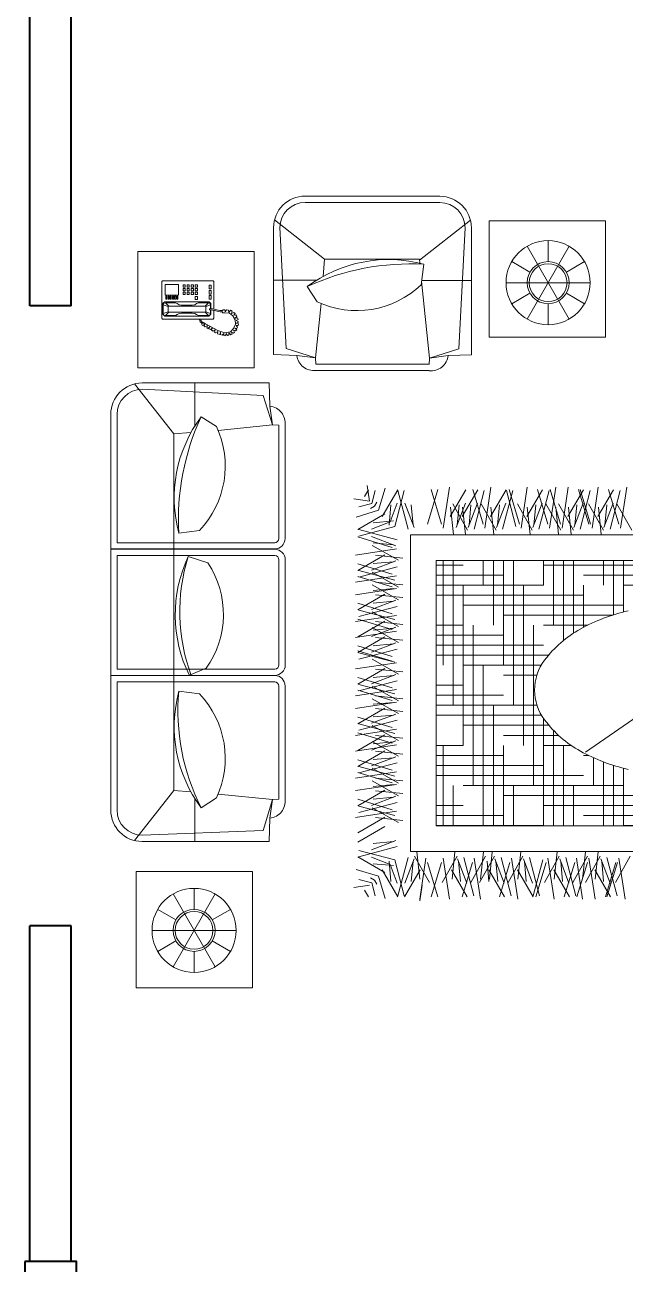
# Model space of a CAD drawing. Header units: millimetres. Extents: x 1551 to 1744, y 1536 to 1676.
# Drawn here: x 1718.8 to 1721.7, y 1585.05 to 1591.05 of the extents above; entities that cross this region are included whole.
import ezdxf

# ---------------------------------------------------------------- set-up
doc = ezdxf.new("R2010")
doc.units = ezdxf.units.MM
doc.layers.add('01_Gruesa', color=7, linetype='Continuous', lineweight=40)
doc.layers.add('03_Fina', color=7, linetype='Continuous', lineweight=9)

msp = doc.modelspace()

# ---------------------------------------------------------------- linework, layer by layer
at = {"layer": '01_Gruesa', "color": 5}
for p, q in [((1718.823, 1589.6924), (1718.823, 1591.3174)), ((1719.023, 1589.6924), (1719.023, 1591.3174)), ((1719.023, 1589.6924), (1718.823, 1589.6924)), ((1718.823, 1585.0674), (1718.823, 1586.6924)), ((1719.023, 1586.6924), (1718.823, 1586.6924)), ((1719.023, 1585.0674), (1719.023, 1586.6924))]:
    msp.add_line(p, q, dxfattribs=at)
at = {"layer": '01_Gruesa', "color": 244, "true_color": 0x991b1e}
msp.add_lwpolyline([(1718.798, 1585.0674), (1718.798, 1584.8174), (1719.048, 1584.8174), (1719.048, 1585.0674)], close=True, dxfattribs=at)
at = {"layer": '03_Fina', "color": 252, "true_color": 0x939598}
for p, q in [((1720.1546, 1590.2235), (1720.8069, 1590.2225)), ((1720.1546, 1590.193), (1720.8069, 1590.192)), ((1720.002, 1589.4568), (1720.002, 1590.071)), ((1720.2485, 1589.9185), (1720.0067, 1590.1084)), ((1720.0325, 1590.071), (1720.0631, 1589.4854)), ((1720.7081, 1589.9137), (1720.9547, 1590.1073)), ((1720.9289, 1590.0699), (1720.8983, 1589.4844)), ((1720.9594, 1589.4557), (1720.9594, 1590.0699)), ((1721.3307, 1589.9062), (1721.3307, 1590.0079)), ((1721.4324, 1589.9806), (1721.2291, 1589.6284)), ((1721.2291, 1589.9806), (1721.4324, 1589.6284)), ((1721.2291, 1589.6284), (1721.4324, 1589.9806)), ((1721.4324, 1589.6284), (1721.2291, 1589.9806)), ((1720.242, 1589.835), (1720.2485, 1589.9185)), ((1720.2485, 1589.9185), (1720.7077, 1589.9185)), ((1720.7097, 1589.8987), (1720.7077, 1589.9185)), ((1720.7162, 1589.7945), (1720.7293, 1589.8937)), ((1721.2427, 1589.8554), (1721.1546, 1589.9062)), ((1721.4188, 1589.8554), (1721.5069, 1589.9062)), ((1719.4644, 1589.8132), (1719.4608, 1589.8097)), ((1719.4608, 1589.8097), (1719.4608, 1589.632)), ((1719.7096, 1589.8132), (1719.4644, 1589.8132)), ((1719.5426, 1589.7954), (1719.4768, 1589.7954)), ((1719.4768, 1589.7954), (1719.4768, 1589.7439)), ((1719.5426, 1589.7439), (1719.5426, 1589.7954)), ((1719.5639, 1589.7937), (1719.5639, 1589.783)), ((1719.5746, 1589.7937), (1719.5639, 1589.7937)), ((1719.5639, 1589.783), (1719.5746, 1589.783)), ((1719.5746, 1589.7759), (1719.5639, 1589.7759)), ((1719.5639, 1589.7759), (1719.5639, 1589.7652)), ((1719.5639, 1589.7652), (1719.5746, 1589.7652)), ((1719.5639, 1589.7581), (1719.5639, 1589.7475)), ((1719.5746, 1589.7581), (1719.5639, 1589.7581)), ((1719.5746, 1589.783), (1719.5746, 1589.7937)), ((1719.5746, 1589.7652), (1719.5746, 1589.7759)), ((1719.5746, 1589.7475), (1719.5746, 1589.7581)), ((1719.5835, 1589.7937), (1719.5835, 1589.783)), ((1719.5941, 1589.7937), (1719.5835, 1589.7937)), ((1719.5835, 1589.783), (1719.5941, 1589.783)), ((1719.5835, 1589.7759), (1719.5835, 1589.7652)), ((1719.5941, 1589.7759), (1719.5835, 1589.7759)), ((1719.5835, 1589.7652), (1719.5941, 1589.7652)), ((1719.5835, 1589.7581), (1719.5835, 1589.7475)), ((1719.5941, 1589.7581), (1719.5835, 1589.7581)), ((1719.5941, 1589.783), (1719.5941, 1589.7937)), ((1719.5941, 1589.7652), (1719.5941, 1589.7759)), ((1719.5941, 1589.7475), (1719.5941, 1589.7581)), ((1719.603, 1589.7937), (1719.603, 1589.783)), ((1719.6137, 1589.7937), (1719.603, 1589.7937)), ((1719.603, 1589.783), (1719.6137, 1589.783)), ((1719.603, 1589.7759), (1719.603, 1589.7652)), ((1719.6137, 1589.7759), (1719.603, 1589.7759)), ((1719.603, 1589.7652), (1719.6137, 1589.7652)), ((1719.603, 1589.7581), (1719.603, 1589.7475)), ((1719.6137, 1589.7581), (1719.603, 1589.7581)), ((1719.6137, 1589.783), (1719.6137, 1589.7937)), ((1719.6137, 1589.7652), (1719.6137, 1589.7759)), ((1719.6137, 1589.7475), (1719.6137, 1589.7581)), ((1719.6225, 1589.7937), (1719.6225, 1589.783)), ((1719.6332, 1589.7937), (1719.6225, 1589.7937)), ((1719.6225, 1589.783), (1719.6332, 1589.783)), ((1719.6332, 1589.7759), (1719.6225, 1589.7759)), ((1719.6225, 1589.7759), (1719.6225, 1589.7652)), ((1719.6225, 1589.7652), (1719.6332, 1589.7652)), ((1719.6225, 1589.7581), (1719.6225, 1589.7475)), ((1719.6332, 1589.7581), (1719.6225, 1589.7581)), ((1719.6332, 1589.783), (1719.6332, 1589.7937)), ((1719.6332, 1589.7652), (1719.6332, 1589.7759)), ((1719.6332, 1589.7475), (1719.6332, 1589.7581)), ((1719.6901, 1589.7919), (1719.7007, 1589.7919)), ((1719.6901, 1589.7741), (1719.6901, 1589.7919)), ((1719.7007, 1589.7741), (1719.6901, 1589.7741)), ((1719.6901, 1589.767), (1719.7007, 1589.767)), ((1719.6901, 1589.7492), (1719.6901, 1589.767)), ((1719.7007, 1589.7919), (1719.7007, 1589.7741)), ((1719.7007, 1589.767), (1719.7007, 1589.7492)), ((1719.7132, 1589.8097), (1719.7096, 1589.8132)), ((1719.7132, 1589.6765), (1719.7132, 1589.8097)), ((1720.002, 1589.8168), (1720.2109, 1589.8168)), ((1720.1652, 1589.7855), (1720.213, 1589.7121)), ((1720.7564, 1589.44), (1720.7185, 1589.8119)), ((1720.9594, 1589.8157), (1720.719, 1589.8157)), ((1721.1274, 1589.8045), (1721.5341, 1589.8045)), ((1721.5341, 1589.8045), (1721.1274, 1589.8045)), ((1719.4751, 1589.7119), (1719.4662, 1589.7048)), ((1719.4662, 1589.7048), (1719.4662, 1589.6515)), ((1719.468, 1589.6977), (1719.4715, 1589.7048)), ((1719.468, 1589.6977), (1719.468, 1589.6551)), ((1719.4911, 1589.6888), (1719.468, 1589.6977)), ((1719.4715, 1589.7048), (1719.4786, 1589.7066)), ((1719.6901, 1589.7119), (1719.4751, 1589.7119)), ((1719.4768, 1589.7439), (1719.5426, 1589.7439)), ((1719.4786, 1589.7066), (1719.4946, 1589.6906)), ((1719.4786, 1589.7066), (1719.5266, 1589.7066)), ((1719.4804, 1589.7386), (1719.4857, 1589.7386)), ((1719.4804, 1589.7244), (1719.4804, 1589.7386)), ((1719.4857, 1589.7244), (1719.4804, 1589.7244)), ((1719.4857, 1589.7386), (1719.4857, 1589.7244)), ((1719.4911, 1589.7386), (1719.4964, 1589.7386)), ((1719.4911, 1589.7244), (1719.4911, 1589.7386)), ((1719.4964, 1589.7244), (1719.4911, 1589.7244)), ((1719.4964, 1589.7386), (1719.4964, 1589.7244)), ((1719.5017, 1589.7386), (1719.507, 1589.7386)), ((1719.5017, 1589.7244), (1719.5017, 1589.7386)), ((1719.507, 1589.7244), (1719.5017, 1589.7244)), ((1719.507, 1589.7386), (1719.507, 1589.7244)), ((1719.5124, 1589.7244), (1719.5124, 1589.7386)), ((1719.5124, 1589.7386), (1719.5177, 1589.7386)), ((1719.5177, 1589.7244), (1719.5124, 1589.7244)), ((1719.5177, 1589.7386), (1719.5177, 1589.7244)), ((1719.523, 1589.7386), (1719.5284, 1589.7386)), ((1719.523, 1589.7244), (1719.523, 1589.7386)), ((1719.5284, 1589.7244), (1719.523, 1589.7244)), ((1719.5266, 1589.7066), (1719.5355, 1589.703)), ((1719.5284, 1589.7386), (1719.5284, 1589.7244)), ((1719.5337, 1589.7386), (1719.539, 1589.7386)), ((1719.5337, 1589.7244), (1719.5337, 1589.7386)), ((1719.539, 1589.7244), (1719.5337, 1589.7244)), ((1719.5355, 1589.703), (1719.5444, 1589.6977)), ((1719.539, 1589.7386), (1719.539, 1589.7244)), ((1719.5444, 1589.6977), (1719.5568, 1589.6959)), ((1719.5639, 1589.7475), (1719.5746, 1589.7475)), ((1719.5835, 1589.7475), (1719.5941, 1589.7475)), ((1719.603, 1589.7475), (1719.6137, 1589.7475)), ((1719.6208, 1589.6977), (1719.6083, 1589.6959)), ((1719.6297, 1589.703), (1719.6208, 1589.6977)), ((1719.6225, 1589.7475), (1719.6332, 1589.7475)), ((1719.6225, 1589.7368), (1719.6225, 1589.7226)), ((1719.6332, 1589.7368), (1719.6225, 1589.7368)), ((1719.6225, 1589.7226), (1719.6332, 1589.7226)), ((1719.6385, 1589.7066), (1719.6297, 1589.703)), ((1719.6332, 1589.7226), (1719.6332, 1589.7368)), ((1719.6865, 1589.7066), (1719.6385, 1589.7066)), ((1719.6865, 1589.7066), (1719.6705, 1589.6906)), ((1719.6741, 1589.6888), (1719.6972, 1589.6977)), ((1719.6936, 1589.7048), (1719.6865, 1589.7066)), ((1719.7007, 1589.7492), (1719.6901, 1589.7492)), ((1719.6901, 1589.7421), (1719.7007, 1589.7421)), ((1719.6901, 1589.7244), (1719.6901, 1589.7421)), ((1719.7007, 1589.7244), (1719.6901, 1589.7244)), ((1719.699, 1589.703), (1719.6901, 1589.7119)), ((1719.6972, 1589.6977), (1719.6936, 1589.7048)), ((1719.6972, 1589.6977), (1719.6972, 1589.6781)), ((1719.699, 1589.678), (1719.699, 1589.703)), ((1719.7007, 1589.7421), (1719.7007, 1589.7244)), ((1720.205, 1589.4411), (1720.2318, 1589.7038)), ((1721.1546, 1589.7028), (1721.2427, 1589.7537)), ((1721.3307, 1589.6012), (1721.3307, 1589.7028)), ((1721.5069, 1589.7028), (1721.4188, 1589.7537)), ((1719.4662, 1589.6515), (1719.4751, 1589.6426)), ((1719.4911, 1589.6639), (1719.468, 1589.6551)), ((1719.468, 1589.6551), (1719.4715, 1589.648)), ((1719.4715, 1589.648), (1719.4786, 1589.6462)), ((1719.4751, 1589.6426), (1719.6883, 1589.6426)), ((1719.4786, 1589.6462), (1719.4946, 1589.6622)), ((1719.4786, 1589.6462), (1719.5266, 1589.6462)), ((1719.4946, 1589.6906), (1719.4911, 1589.6888)), ((1719.4911, 1589.6639), (1719.4911, 1589.6888)), ((1719.4946, 1589.6622), (1719.4911, 1589.6639)), ((1719.5746, 1589.6906), (1719.4946, 1589.6906)), ((1719.5746, 1589.6622), (1719.4946, 1589.6622)), ((1719.5266, 1589.6462), (1719.5355, 1589.6497)), ((1719.5355, 1589.6497), (1719.5444, 1589.6551)), ((1719.5444, 1589.6551), (1719.5568, 1589.6568)), ((1719.5568, 1589.6959), (1719.5746, 1589.6959)), ((1719.5568, 1589.6568), (1719.5746, 1589.6568)), ((1719.6083, 1589.6959), (1719.5746, 1589.6959)), ((1719.5746, 1589.6906), (1719.6705, 1589.6906)), ((1719.5746, 1589.6622), (1719.6705, 1589.6622)), ((1719.6083, 1589.6568), (1719.5746, 1589.6568)), ((1719.6208, 1589.6551), (1719.6083, 1589.6568)), ((1719.6297, 1589.6497), (1719.6208, 1589.6551)), ((1719.6385, 1589.6462), (1719.6297, 1589.6497)), ((1719.6865, 1589.6462), (1719.6385, 1589.6462)), ((1719.6705, 1589.6906), (1719.6741, 1589.6888)), ((1719.6705, 1589.6622), (1719.6741, 1589.6639)), ((1719.6865, 1589.6462), (1719.6705, 1589.6622)), ((1719.6741, 1589.6639), (1719.6741, 1589.6888)), ((1719.6741, 1589.6639), (1719.6972, 1589.6551)), ((1719.6936, 1589.648), (1719.6865, 1589.6462)), ((1719.6883, 1589.6426), (1719.699, 1589.6515)), ((1719.6918, 1589.6728), (1719.6918, 1589.6782)), ((1719.6918, 1589.6782), (1719.7072, 1589.6779)), ((1719.7061, 1589.6718), (1719.6918, 1589.6728)), ((1719.6972, 1589.6551), (1719.6936, 1589.648)), ((1719.6972, 1589.6724), (1719.6972, 1589.6551)), ((1719.699, 1589.6515), (1719.699, 1589.6723)), ((1719.7176, 1589.6693), (1719.7061, 1589.6718)), ((1719.7072, 1589.6779), (1719.7252, 1589.6736)), ((1719.7132, 1589.632), (1719.7132, 1589.6702)), ((1719.7345, 1589.665), (1719.7176, 1589.6693)), ((1719.7252, 1589.6736), (1719.7421, 1589.6693)), ((1719.7432, 1589.6639), (1719.7345, 1589.665)), ((1719.7421, 1589.6693), (1719.7514, 1589.6696)), ((1719.7525, 1589.6642), (1719.7432, 1589.6639)), ((1719.7514, 1589.6696), (1719.7536, 1589.6686)), ((1719.7572, 1589.6578), (1719.7525, 1589.6642)), ((1719.7536, 1589.6686), (1719.7575, 1589.6725)), ((1719.7655, 1589.6592), (1719.7572, 1589.6578)), ((1719.7575, 1589.6725), (1719.7662, 1589.6732)), ((1719.7881, 1589.6574), (1719.7655, 1589.6592)), ((1719.7662, 1589.6732), (1719.768, 1589.6628)), ((1719.768, 1589.6628), (1719.7741, 1589.6729)), ((1719.7741, 1589.6729), (1719.7838, 1589.6722)), ((1719.7838, 1589.6722), (1719.7849, 1589.6606)), ((1719.7849, 1589.6606), (1719.7928, 1589.6707)), ((1719.8054, 1589.6437), (1719.7881, 1589.6574)), ((1719.7928, 1589.6707), (1719.8011, 1589.666)), ((1719.8011, 1589.666), (1719.7989, 1589.6553)), ((1719.7989, 1589.6553), (1719.809, 1589.6603)), ((1719.8155, 1589.6247), (1719.8054, 1589.6437)), ((1719.809, 1589.6603), (1719.8155, 1589.6549)), ((1719.8155, 1589.6549), (1719.8094, 1589.6466)), ((1719.8094, 1589.6466), (1719.8191, 1589.6481)), ((1719.8234, 1589.6412), (1719.8162, 1589.6326)), ((1719.8191, 1589.6481), (1719.8234, 1589.6412)), ((1719.4608, 1589.632), (1719.4644, 1589.6284)), ((1719.4644, 1589.6284), (1719.7096, 1589.6284)), ((1719.6449, 1589.6186), (1719.6439, 1589.6284)), ((1719.6474, 1589.6143), (1719.6449, 1589.6186)), ((1719.6543, 1589.6092), (1719.6474, 1589.6143)), ((1719.6492, 1589.6284), (1719.6507, 1589.6218)), ((1719.6507, 1589.6218), (1719.6536, 1589.6179)), ((1719.6536, 1589.6179), (1719.6568, 1589.6132)), ((1719.6546, 1589.6028), (1719.6543, 1589.6092)), ((1719.6557, 1589.5988), (1719.6546, 1589.6028)), ((1719.6597, 1589.5974), (1719.6557, 1589.5988)), ((1719.6568, 1589.6132), (1719.659, 1589.611)), ((1719.659, 1589.6074), (1719.6626, 1589.6117)), ((1719.659, 1589.611), (1719.659, 1589.6074)), ((1719.669, 1589.6031), (1719.6597, 1589.5974)), ((1719.6626, 1589.6117), (1719.6733, 1589.6053)), ((1719.6662, 1589.5938), (1719.669, 1589.6031)), ((1719.6715, 1589.5909), (1719.6662, 1589.5938)), ((1719.682, 1589.5966), (1719.6715, 1589.5909)), ((1719.6733, 1589.6053), (1719.6928, 1589.5938)), ((1719.6787, 1589.5862), (1719.682, 1589.5966)), ((1719.6845, 1589.5833), (1719.6787, 1589.5862)), ((1719.6928, 1589.5909), (1719.6845, 1589.5833)), ((1719.6885, 1589.5812), (1719.6928, 1589.5909)), ((1719.6964, 1589.5776), (1719.6885, 1589.5812)), ((1719.6928, 1589.5938), (1719.7075, 1589.5862)), ((1719.7047, 1589.5841), (1719.6964, 1589.5776)), ((1719.7014, 1589.5743), (1719.7047, 1589.5841)), ((1719.7075, 1589.5862), (1719.7083, 1589.5837)), ((1719.7083, 1589.5837), (1719.7111, 1589.5848)), ((1719.7096, 1589.6284), (1719.7132, 1589.632)), ((1719.7111, 1589.5848), (1719.732, 1589.5733)), ((1719.7928, 1589.5664), (1719.8083, 1589.5823)), ((1719.8083, 1589.5823), (1719.8173, 1589.6031)), ((1719.814, 1589.5844), (1719.8234, 1589.5769)), ((1719.8248, 1589.5833), (1719.814, 1589.5844)), ((1719.8173, 1589.6031), (1719.8155, 1589.6247)), ((1719.8162, 1589.6326), (1719.8281, 1589.6337)), ((1719.8302, 1589.6261), (1719.8205, 1589.6215)), ((1719.8205, 1589.6215), (1719.8302, 1589.6171)), ((1719.8309, 1589.611), (1719.8205, 1589.6085)), ((1719.8205, 1589.6085), (1719.832, 1589.6046)), ((1719.8302, 1589.5977), (1719.8205, 1589.5974)), ((1719.8205, 1589.5974), (1719.8277, 1589.5891)), ((1719.8277, 1589.5891), (1719.8248, 1589.5833)), ((1719.8281, 1589.6337), (1719.8302, 1589.6261)), ((1719.8302, 1589.6171), (1719.8309, 1589.611)), ((1719.832, 1589.6046), (1719.8302, 1589.5977)), ((1719.709, 1589.5704), (1719.7014, 1589.5743)), ((1719.7187, 1589.5758), (1719.709, 1589.5704)), ((1719.7158, 1589.5657), (1719.7187, 1589.5758)), ((1719.7216, 1589.5618), (1719.7158, 1589.5657)), ((1719.732, 1589.5682), (1719.7216, 1589.5618)), ((1719.7309, 1589.5574), (1719.732, 1589.5682)), ((1719.7417, 1589.5542), (1719.7309, 1589.5574)), ((1719.732, 1589.5733), (1719.7658, 1589.5614)), ((1719.7457, 1589.5646), (1719.7417, 1589.5542)), ((1719.7453, 1589.5531), (1719.7457, 1589.5646)), ((1719.7536, 1589.5506), (1719.7453, 1589.5531)), ((1719.7608, 1589.5582), (1719.7536, 1589.5506)), ((1719.7608, 1589.5485), (1719.7608, 1589.5582)), ((1719.7698, 1589.5467), (1719.7608, 1589.5485)), ((1719.7658, 1589.5614), (1719.7928, 1589.5664)), ((1719.773, 1589.5578), (1719.7698, 1589.5467)), ((1719.7784, 1589.5485), (1719.773, 1589.5578)), ((1719.7856, 1589.5499), (1719.7784, 1589.5485)), ((1719.7853, 1589.561), (1719.7856, 1589.5499)), ((1719.795, 1589.5524), (1719.7853, 1589.561)), ((1719.8022, 1589.5553), (1719.795, 1589.5524)), ((1719.8086, 1589.5607), (1719.7989, 1589.5657)), ((1719.7989, 1589.5657), (1719.8022, 1589.5553)), ((1719.8184, 1589.5711), (1719.8086, 1589.5754)), ((1719.8086, 1589.5754), (1719.813, 1589.5654)), ((1719.813, 1589.5654), (1719.8086, 1589.5607)), ((1719.8234, 1589.5769), (1719.8184, 1589.5711)), ((1720.0631, 1589.4854), (1720.205, 1589.4411)), ((1720.8983, 1589.4844), (1720.7564, 1589.44)), ((1720.1146, 1589.4527), (1720.002, 1589.4568)), ((1720.1146, 1589.4527), (1720.205, 1589.4411)), ((1720.2065, 1589.41), (1720.205, 1589.4411)), ((1720.7545, 1589.41), (1720.2065, 1589.41)), ((1720.7549, 1589.409), (1720.7564, 1589.44)), ((1720.8468, 1589.4516), (1720.7564, 1589.44)), ((1720.8468, 1589.4516), (1720.9594, 1589.4557)), ((1720.7545, 1589.3795), (1720.2065, 1589.3795)), ((1719.5188, 1589.0727), (1719.3289, 1589.3145)), ((1719.9805, 1589.3191), (1719.3663, 1589.3191)), ((1719.3663, 1589.2886), (1719.9518, 1589.2581)), ((1719.6205, 1589.3191), (1719.6205, 1589.1102)), ((1719.9846, 1589.2066), (1719.9805, 1589.3191)), ((1719.9518, 1589.2581), (1719.9962, 1589.1162)), ((1719.2137, 1589.1666), (1719.2137, 1588.5158)), ((1719.2443, 1589.1666), (1719.2443, 1588.5448)), ((1719.9846, 1589.2066), (1719.9962, 1589.1162)), ((1719.6518, 1589.156), (1719.7252, 1589.1081)), ((1719.9962, 1589.1162), (1719.7335, 1589.0894)), ((1720.0272, 1589.1146), (1719.9962, 1589.1162)), ((1720.0272, 1588.5667), (1720.0272, 1589.1146)), ((1720.0577, 1588.5667), (1720.0577, 1589.1146)), ((1719.6023, 1589.0792), (1719.5188, 1589.0727)), ((1719.5188, 1589.0727), (1719.5188, 1588.5158)), ((1720.4425, 1588.7706), (1720.4612, 1588.8028)), ((1720.4658, 1588.7473), (1720.4544, 1588.8228)), ((1720.4767, 1588.7364), (1720.4931, 1588.7985)), ((1720.5101, 1588.703), (1720.5426, 1588.8109)), ((1720.5269, 1588.6723), (1720.6027, 1588.8028)), ((1720.5888, 1588.6243), (1720.6346, 1588.7985)), ((1720.6526, 1588.6125), (1720.6037, 1588.7985)), ((1720.7472, 1588.6367), (1720.7975, 1588.803)), ((1720.8147, 1588.6367), (1720.7645, 1588.803)), ((1720.8227, 1588.6159), (1720.8528, 1588.8149)), ((1720.8563, 1588.6723), (1720.9322, 1588.8028)), ((1720.9141, 1588.6723), (1720.99, 1588.8028)), ((1721.0158, 1588.6367), (1720.9656, 1588.803)), ((1720.973, 1588.6125), (1721.0219, 1588.7985)), ((1721.0238, 1588.6159), (1721.0539, 1588.8149)), ((1721.0517, 1588.6723), (1721.1275, 1588.8028)), ((1721.1105, 1588.6125), (1721.1594, 1588.7985)), ((1721.1743, 1588.6243), (1721.1285, 1588.7985)), ((1721.1916, 1588.6367), (1721.1414, 1588.803)), ((1721.1996, 1588.6159), (1721.2296, 1588.8149)), ((1721.2274, 1588.6723), (1721.3033, 1588.8028)), ((1721.3291, 1588.6367), (1721.2789, 1588.803)), ((1721.2863, 1588.6125), (1721.3352, 1588.7985)), ((1721.3371, 1588.6159), (1721.3672, 1588.8149)), ((1721.3903, 1588.6367), (1721.3401, 1588.803)), ((1721.3983, 1588.6159), (1721.4283, 1588.8149)), ((1721.4261, 1588.6723), (1721.502, 1588.8028)), ((1721.5278, 1588.6367), (1721.4776, 1588.803)), ((1721.4849, 1588.6125), (1721.5338, 1588.7985)), ((1721.5355, 1588.6367), (1721.4852, 1588.803)), ((1721.5434, 1588.6159), (1721.5735, 1588.8149)), ((1721.5713, 1588.6723), (1721.6472, 1588.8028)), ((1721.673, 1588.6367), (1721.6228, 1588.803)), ((1721.6301, 1588.6125), (1721.679, 1588.7985)), ((1721.681, 1588.6159), (1721.711, 1588.8149)), ((1720.4658, 1588.7473), (1720.3903, 1588.7587)), ((1720.4905, 1588.7226), (1720.5015, 1588.7422)), ((1720.5101, 1588.703), (1720.4022, 1588.6705)), ((1720.5408, 1588.6862), (1720.4103, 1588.6104)), ((1720.4767, 1588.7364), (1720.4146, 1588.72)), ((1720.4905, 1588.7226), (1720.4709, 1588.7116)), ((1720.5609, 1588.6315), (1720.5701, 1588.7291)), ((1720.5665, 1588.6466), (1720.6008, 1588.7374)), ((1720.6821, 1588.6192), (1720.6375, 1588.7374)), ((1720.6774, 1588.6315), (1720.6682, 1588.7291)), ((1720.8723, 1588.5862), (1720.8587, 1588.7186)), ((1720.9409, 1588.6061), (1720.8692, 1588.7343)), ((1720.8856, 1588.6192), (1720.9302, 1588.7374)), ((1720.8903, 1588.6315), (1720.8995, 1588.7291)), ((1720.9302, 1588.5862), (1720.9165, 1588.7186)), ((1720.9434, 1588.6192), (1720.9881, 1588.7374)), ((1720.9482, 1588.6315), (1720.9573, 1588.7291)), ((1721.0785, 1588.6061), (1721.0067, 1588.7343)), ((1721.0677, 1588.5862), (1721.054, 1588.7186)), ((1721.0809, 1588.6192), (1721.1256, 1588.7374)), ((1721.0857, 1588.6315), (1721.0948, 1588.7291)), ((1721.2542, 1588.6061), (1721.1825, 1588.7343)), ((1721.2435, 1588.5862), (1721.2298, 1588.7186)), ((1721.2567, 1588.6192), (1721.3014, 1588.7374)), ((1721.2615, 1588.6315), (1721.2706, 1588.7291)), ((1721.3918, 1588.6061), (1721.32, 1588.7343)), ((1721.381, 1588.5862), (1721.3673, 1588.7186)), ((1721.4529, 1588.6061), (1721.3811, 1588.7343)), ((1721.4421, 1588.5862), (1721.4285, 1588.7186)), ((1721.4554, 1588.6192), (1721.5001, 1588.7374)), ((1721.4602, 1588.6315), (1721.4693, 1588.7291)), ((1721.5981, 1588.6061), (1721.5263, 1588.7343)), ((1721.5873, 1588.5862), (1721.5737, 1588.7186)), ((1721.6006, 1588.6192), (1721.6452, 1588.7374)), ((1721.6053, 1588.6315), (1721.6145, 1588.7291)), ((1721.7356, 1588.6061), (1721.6639, 1588.7343)), ((1720.5888, 1588.6243), (1720.4146, 1588.5785)), ((1720.5665, 1588.6466), (1720.4757, 1588.6123)), ((1720.5816, 1588.6522), (1720.484, 1588.6431)), ((1719.6428, 1588.6049), (1719.5435, 1588.5919)), ((1720.5764, 1588.5238), (1720.4101, 1588.574)), ((1720.6006, 1588.5605), (1720.4146, 1588.6094)), ((1720.6006, 1588.5605), (1720.4146, 1588.6094)), ((1720.5939, 1588.531), (1720.4757, 1588.5757)), ((1720.5939, 1588.531), (1720.4757, 1588.5757)), ((1723.4835, 1588.5837), (1720.6646, 1588.5837)), ((1720.6646, 1588.5837), (1720.6646, 1587.0524)), ((1719.2137, 1588.5158), (1720.0069, 1588.5158)), ((1719.2148, 1588.5143), (1720.0079, 1588.5143)), ((1719.2148, 1587.9042), (1719.2148, 1588.5143)), ((1719.2443, 1588.5448), (1720.0079, 1588.5448)), ((1719.4342, 1588.5158), (1719.4342, 1588.5143)), ((1719.5198, 1587.9042), (1719.5198, 1588.5143)), ((1719.6376, 1588.5158), (1719.6376, 1588.5143)), ((1720.5972, 1588.5158), (1720.3982, 1588.4858)), ((1720.607, 1588.4612), (1720.4788, 1588.5329)), ((1720.5816, 1588.5357), (1720.484, 1588.5449)), ((1720.5816, 1588.5357), (1720.484, 1588.5449)), ((1719.2453, 1588.4838), (1720.0079, 1588.4838)), ((1719.2453, 1587.9347), (1719.2453, 1588.4838)), ((1719.6845, 1588.4482), (1719.5892, 1588.4788)), ((1720.0282, 1588.4634), (1720.0282, 1587.955)), ((1720.0587, 1588.4634), (1720.0587, 1587.955)), ((1720.5764, 1588.3938), (1720.4101, 1588.444)), ((1720.5408, 1588.488), (1720.4103, 1588.4121)), ((1720.5408, 1588.488), (1720.4103, 1588.4121)), ((1720.5939, 1588.4587), (1720.4757, 1588.414)), ((1720.5939, 1588.4587), (1720.4757, 1588.414)), ((1720.5816, 1588.4539), (1720.484, 1588.4448)), ((1720.5816, 1588.4539), (1720.484, 1588.4448)), ((1720.6269, 1588.4719), (1720.4945, 1588.4856)), ((1723.3594, 1588.4596), (1720.7888, 1588.4596)), ((1720.7888, 1588.4596), (1720.7888, 1587.1765)), ((1720.92, 1588.4383), (1720.7888, 1588.4383)), ((1720.8231, 1587.9534), (1720.8231, 1588.4596)), ((1720.8715, 1587.7595), (1720.8715, 1588.4596)), ((1721.017, 1588.3413), (1721.017, 1588.4596)), ((1721.0655, 1588.1474), (1721.0655, 1588.4596)), ((1721.114, 1587.9534), (1721.114, 1588.4596)), ((1721.1625, 1587.7595), (1721.1625, 1588.4596)), ((1721.3079, 1588.3413), (1721.3079, 1588.4596)), ((1722.0837, 1588.4383), (1721.3079, 1588.4383)), ((1721.3564, 1588.1474), (1721.3564, 1588.4596)), ((1721.4049, 1588.073), (1721.4049, 1588.4596)), ((1721.4534, 1588.1084), (1721.4534, 1588.4596)), ((1721.5989, 1588.3413), (1721.5989, 1588.4596)), ((1721.6473, 1588.1975), (1721.6473, 1588.4596)), ((1721.6958, 1588.2113), (1721.6958, 1588.4596)), ((1720.5972, 1588.3858), (1720.3982, 1588.3558)), ((1720.5764, 1588.3326), (1720.4101, 1588.3829)), ((1720.6006, 1588.4291), (1720.4146, 1588.3802)), ((1720.6006, 1588.4291), (1720.4146, 1588.3802)), ((1720.5888, 1588.3654), (1720.4146, 1588.4112)), ((1720.607, 1588.3312), (1720.4788, 1588.4029)), ((1721.114, 1588.3898), (1720.7888, 1588.3898)), ((1722.2777, 1588.3898), (1721.5019, 1588.3898)), ((1720.5972, 1588.3246), (1720.3982, 1588.2946)), ((1720.607, 1588.27), (1720.4788, 1588.3418)), ((1720.5816, 1588.3239), (1720.484, 1588.3148)), ((1720.5816, 1588.3239), (1720.484, 1588.3148)), ((1720.6269, 1588.342), (1720.4945, 1588.3556)), ((1721.3079, 1588.3413), (1720.7888, 1588.3413)), ((1720.92, 1587.5655), (1720.92, 1588.3413)), ((1721.211, 1587.5655), (1721.211, 1588.3413)), ((1721.5019, 1588.1366), (1721.5019, 1588.3413)), ((1722.4716, 1588.3413), (1721.6958, 1588.3413)), ((1720.5408, 1588.2968), (1720.4103, 1588.2209)), ((1720.5408, 1588.2968), (1720.4103, 1588.2209)), ((1720.5939, 1588.2675), (1720.4757, 1588.2229)), ((1720.5939, 1588.2675), (1720.4757, 1588.2229)), ((1720.5816, 1588.2628), (1720.484, 1588.2536)), ((1720.5816, 1588.2628), (1720.484, 1588.2536)), ((1720.6269, 1588.2808), (1720.4945, 1588.2944)), ((1721.5019, 1588.2928), (1720.7888, 1588.2928)), ((1720.5764, 1588.2026), (1720.4101, 1588.2529)), ((1720.6006, 1588.238), (1720.4146, 1588.1891)), ((1720.6006, 1588.238), (1720.4146, 1588.1891)), ((1720.5888, 1588.1742), (1720.4146, 1588.22)), ((1720.607, 1588.14), (1720.4788, 1588.2118)), ((1721.6958, 1588.2443), (1720.92, 1588.2443)), ((1720.5972, 1588.1946), (1720.3982, 1588.1646)), ((1720.5764, 1588.1262), (1720.4101, 1588.1764)), ((1720.5408, 1588.1668), (1720.4103, 1588.0909)), ((1720.5408, 1588.1668), (1720.4103, 1588.0909)), ((1720.6269, 1588.1508), (1720.4945, 1588.1644)), ((1720.92, 1588.1474), (1720.7888, 1588.1474)), ((1720.9685, 1587.3716), (1720.9685, 1588.1474)), ((1721.6423, 1588.1959), (1721.114, 1588.1959)), ((1721.2594, 1587.3716), (1721.2594, 1588.1474)), ((1721.523, 1588.1474), (1721.3079, 1588.1474)), ((1721.5107, 1587.5321), (1722.432, 1588.1677)), ((1720.5972, 1588.1182), (1720.3982, 1588.0881)), ((1720.5408, 1588.0904), (1720.4103, 1588.0145)), ((1720.5408, 1588.0904), (1720.4103, 1588.0145)), ((1720.5939, 1588.1375), (1720.4757, 1588.0929)), ((1720.5939, 1588.1375), (1720.4757, 1588.0929)), ((1720.607, 1588.0635), (1720.4788, 1588.1353)), ((1720.5816, 1588.1328), (1720.484, 1588.1236)), ((1720.5816, 1588.1328), (1720.484, 1588.1236)), ((1720.6269, 1588.0743), (1720.4945, 1588.088)), ((1721.114, 1588.0989), (1720.7888, 1588.0989)), ((1720.5764, 1587.9962), (1720.4101, 1588.0464)), ((1720.5764, 1587.9732), (1720.4101, 1588.0234)), ((1720.6006, 1588.0315), (1720.4146, 1587.9826)), ((1720.6006, 1588.0315), (1720.4146, 1587.9826)), ((1720.5939, 1588.0611), (1720.4757, 1588.0164)), ((1720.5939, 1588.0611), (1720.4757, 1588.0164)), ((1720.5816, 1588.0563), (1720.484, 1588.0472)), ((1720.5816, 1588.0563), (1720.484, 1588.0472)), ((1721.3079, 1588.0504), (1720.7888, 1588.0504)), ((1720.5972, 1587.9652), (1720.3982, 1587.9352)), ((1720.5888, 1587.9677), (1720.4146, 1588.0136)), ((1720.607, 1587.9106), (1720.4788, 1587.9824)), ((1721.3329, 1588.0019), (1720.7888, 1588.0019)), ((1719.2137, 1587.2529), (1719.2137, 1587.9037)), ((1719.2137, 1587.9037), (1720.0069, 1587.9037)), ((1720.0079, 1587.9042), (1719.2148, 1587.9042)), ((1720.0079, 1587.9347), (1719.2453, 1587.9347)), ((1719.4342, 1587.9042), (1719.4342, 1587.9037)), ((1719.5188, 1587.3468), (1719.5188, 1587.9037)), ((1719.5948, 1587.9045), (1719.6756, 1587.9384)), ((1719.6376, 1587.9042), (1719.6376, 1587.9037)), ((1720.5408, 1587.9374), (1720.4103, 1587.8615)), ((1720.5408, 1587.9374), (1720.4103, 1587.8615)), ((1720.5939, 1587.9081), (1720.4757, 1587.8634)), ((1720.5939, 1587.9081), (1720.4757, 1587.8634)), ((1720.5816, 1587.9033), (1720.484, 1587.8942)), ((1720.5816, 1587.9033), (1720.484, 1587.8942)), ((1720.6269, 1587.9214), (1720.4945, 1587.935)), ((1721.2976, 1587.9534), (1720.92, 1587.9534)), ((1721.017, 1587.1776), (1721.017, 1587.9534)), ((1721.2764, 1587.9049), (1721.114, 1587.9049)), ((1719.2443, 1587.2529), (1719.2443, 1587.8737)), ((1720.0079, 1587.8737), (1719.2443, 1587.8737)), ((1720.0272, 1587.8528), (1720.0272, 1587.3049)), ((1720.0577, 1587.8528), (1720.0577, 1587.3049)), ((1720.5764, 1587.8432), (1720.4101, 1587.8934)), ((1720.6006, 1587.8786), (1720.4146, 1587.8297)), ((1720.6006, 1587.8786), (1720.4146, 1587.8297)), ((1720.5888, 1587.8148), (1720.4146, 1587.8606)), ((1720.607, 1587.7806), (1720.4788, 1587.8524)), ((1720.92, 1587.8564), (1720.7888, 1587.8564)), ((1719.6428, 1587.8146), (1719.5435, 1587.8276)), ((1720.5972, 1587.8352), (1720.3982, 1587.8052)), ((1720.5764, 1587.7821), (1720.4101, 1587.8323)), ((1720.607, 1587.7194), (1720.4788, 1587.7912)), ((1720.6269, 1587.7914), (1720.4945, 1587.805)), ((1721.114, 1587.808), (1720.7888, 1587.808)), ((1720.5972, 1587.7741), (1720.3982, 1587.744)), ((1720.5408, 1587.7462), (1720.4103, 1587.6704)), ((1720.5408, 1587.7462), (1720.4103, 1587.6704)), ((1720.5816, 1587.7734), (1720.484, 1587.7642)), ((1720.5816, 1587.7734), (1720.484, 1587.7642)), ((1720.6269, 1587.7302), (1720.4945, 1587.7439)), ((1721.277, 1587.7595), (1720.7888, 1587.7595)), ((1721.0655, 1587.1765), (1721.0655, 1587.7595)), ((1720.5764, 1587.6521), (1720.4101, 1587.7023)), ((1720.6006, 1587.6874), (1720.4146, 1587.6385)), ((1720.6006, 1587.6874), (1720.4146, 1587.6385)), ((1720.5888, 1587.6236), (1720.4146, 1587.6694)), ((1720.5939, 1587.717), (1720.4757, 1587.6723)), ((1720.5939, 1587.717), (1720.4757, 1587.6723)), ((1720.607, 1587.5894), (1720.4788, 1587.6612)), ((1720.5816, 1587.7122), (1720.484, 1587.703)), ((1720.5816, 1587.7122), (1720.484, 1587.703)), ((1721.2987, 1587.711), (1720.7888, 1587.711)), ((1721.3345, 1587.6625), (1720.92, 1587.6625)), ((1721.3079, 1587.1776), (1721.3079, 1587.6965)), ((1720.5972, 1587.6441), (1720.3982, 1587.614)), ((1720.5764, 1587.5756), (1720.4101, 1587.6258)), ((1720.5408, 1587.6162), (1720.4103, 1587.5404)), ((1720.5408, 1587.6162), (1720.4103, 1587.5404)), ((1720.6269, 1587.6002), (1720.4945, 1587.6139)), ((1721.3811, 1587.614), (1721.114, 1587.614)), ((1721.3564, 1587.1765), (1721.3564, 1587.6382)), ((1720.5972, 1587.5676), (1720.3982, 1587.5376)), ((1720.5408, 1587.5398), (1720.4103, 1587.4639)), ((1720.5408, 1587.5398), (1720.4103, 1587.4639)), ((1720.5939, 1587.587), (1720.4757, 1587.5423)), ((1720.5939, 1587.587), (1720.4757, 1587.5423)), ((1720.607, 1587.513), (1720.4788, 1587.5847)), ((1720.5816, 1587.5822), (1720.484, 1587.5731)), ((1720.5816, 1587.5822), (1720.484, 1587.5731)), ((1720.92, 1587.5655), (1720.7888, 1587.5655)), ((1720.8231, 1587.1765), (1720.8231, 1587.5655)), ((1721.114, 1587.1765), (1721.114, 1587.5655)), ((1721.442, 1587.5655), (1721.3079, 1587.5655)), ((1721.4049, 1587.1765), (1721.4049, 1587.5655)), ((1720.5764, 1587.4456), (1720.4101, 1587.4958)), ((1720.6006, 1587.4809), (1720.4146, 1587.432)), ((1720.6006, 1587.4809), (1720.4146, 1587.432)), ((1720.5939, 1587.5105), (1720.4757, 1587.4658)), ((1720.5939, 1587.5105), (1720.4757, 1587.4658)), ((1720.5816, 1587.5057), (1720.484, 1587.4966)), ((1720.5816, 1587.5057), (1720.484, 1587.4966)), ((1720.6269, 1587.5237), (1720.4945, 1587.5374)), ((1721.114, 1587.517), (1720.7888, 1587.517)), ((1721.5268, 1587.517), (1721.5019, 1587.517)), ((1721.5504, 1587.3716), (1721.5504, 1587.506)), ((1721.5989, 1587.1776), (1721.5989, 1587.4858)), ((1720.5972, 1587.4376), (1720.3982, 1587.4076)), ((1720.5764, 1587.3844), (1720.4101, 1587.4346)), ((1720.5888, 1587.4172), (1720.4146, 1587.463)), ((1720.607, 1587.383), (1720.4788, 1587.4547)), ((1721.3079, 1587.4686), (1720.7888, 1587.4686)), ((1721.5019, 1587.4201), (1720.7888, 1587.4201)), ((1721.6473, 1587.1765), (1721.6473, 1587.4688)), ((1721.6958, 1587.1765), (1721.6958, 1587.455)), ((1720.5972, 1587.3764), (1720.3982, 1587.3464)), ((1720.607, 1587.3218), (1720.4788, 1587.3936)), ((1720.5816, 1587.3757), (1720.484, 1587.3666)), ((1720.5816, 1587.3757), (1720.484, 1587.3666)), ((1720.6269, 1587.3937), (1720.4945, 1587.4074)), ((1720.8715, 1587.1765), (1720.8715, 1587.3716)), ((1721.6958, 1587.3716), (1720.92, 1587.3716)), ((1721.1625, 1587.1765), (1721.1625, 1587.3716)), ((1721.4534, 1587.1765), (1721.4534, 1587.3716)), ((1719.5188, 1587.3468), (1719.3289, 1587.105)), ((1719.6023, 1587.3403), (1719.5188, 1587.3468)), ((1719.6205, 1587.1004), (1719.6205, 1587.3093)), ((1719.6518, 1587.2635), (1719.7252, 1587.3114)), ((1719.9962, 1587.3033), (1719.7335, 1587.3301)), ((1719.9518, 1587.1539), (1719.9962, 1587.3033)), ((1719.9846, 1587.213), (1719.9962, 1587.3033)), ((1720.0272, 1587.3049), (1719.9962, 1587.3033)), ((1720.5764, 1587.2544), (1720.4101, 1587.3046)), ((1720.5408, 1587.3486), (1720.4103, 1587.2727)), ((1720.5408, 1587.3486), (1720.4103, 1587.2727)), ((1720.5939, 1587.3193), (1720.4757, 1587.2746)), ((1720.5939, 1587.3193), (1720.4757, 1587.2746)), ((1720.5816, 1587.3145), (1720.484, 1587.3054)), ((1720.5816, 1587.3145), (1720.484, 1587.3054)), ((1720.6269, 1587.3326), (1720.4945, 1587.3462)), ((1721.8898, 1587.3231), (1721.114, 1587.3231)), ((1720.5972, 1587.2464), (1720.3982, 1587.2164)), ((1720.6006, 1587.2897), (1720.4146, 1587.2408)), ((1720.6006, 1587.2897), (1720.4146, 1587.2408)), ((1720.5888, 1587.226), (1720.4146, 1587.2718)), ((1720.607, 1587.1918), (1720.4788, 1587.2636)), ((1720.92, 1587.2746), (1720.7888, 1587.2746)), ((1722.0837, 1587.2746), (1721.3079, 1587.2746)), ((1719.9846, 1587.213), (1719.9805, 1587.1004)), ((1720.5408, 1587.2186), (1720.4103, 1587.1427)), ((1720.5408, 1587.2186), (1720.4103, 1587.1427)), ((1720.6269, 1587.2026), (1720.4945, 1587.2162)), ((1721.114, 1587.2261), (1720.7888, 1587.2261)), ((1722.2777, 1587.2261), (1721.5019, 1587.2261)), ((1719.3663, 1587.1309), (1719.9518, 1587.1539)), ((1720.5408, 1587.1729), (1720.4103, 1587.097)), ((1720.5408, 1587.1729), (1720.4103, 1587.097)), ((1721.3079, 1587.1776), (1720.7888, 1587.1776)), ((1720.7888, 1587.1765), (1723.3594, 1587.1765)), ((1720.92, 1587.1765), (1720.92, 1587.1776)), ((1721.211, 1587.1765), (1721.211, 1587.1776)), ((1721.5019, 1587.1765), (1721.5019, 1587.1776)), ((1722.4716, 1587.1776), (1721.6958, 1587.1776)), ((1719.9805, 1587.1004), (1719.3663, 1587.1004)), ((1720.6006, 1587.0756), (1720.4146, 1587.0267)), ((1720.6006, 1587.0756), (1720.4146, 1587.0267)), ((1720.5939, 1587.1051), (1720.4757, 1587.0604)), ((1720.5939, 1587.1051), (1720.4757, 1587.0604)), ((1720.5816, 1587.1004), (1720.484, 1587.0912)), ((1720.5816, 1587.1004), (1720.484, 1587.0912)), ((1720.5408, 1586.9499), (1720.4103, 1587.0257)), ((1720.5888, 1587.0118), (1720.4146, 1587.0576)), ((1720.5665, 1586.9895), (1720.4757, 1587.0238)), ((1720.5609, 1587.0046), (1720.5701, 1586.907)), ((1720.5888, 1587.0118), (1720.6346, 1586.8376)), ((1720.6526, 1587.0236), (1720.6037, 1586.8376)), ((1720.6821, 1587.0169), (1720.6375, 1586.8987)), ((1720.6646, 1587.0524), (1723.4835, 1587.0524)), ((1720.6774, 1587.0046), (1720.6682, 1586.907)), ((1720.6846, 1587.03), (1720.7564, 1586.9018)), ((1720.6954, 1587.0499), (1720.709, 1586.9175)), ((1720.7392, 1587.0202), (1720.7092, 1586.8212)), ((1720.7472, 1586.9994), (1720.7975, 1586.8331)), ((1720.8147, 1586.9994), (1720.7645, 1586.8331)), ((1720.8903, 1587.03), (1720.8186, 1586.9018)), ((1720.8227, 1587.0202), (1720.8528, 1586.8212)), ((1720.8796, 1587.0499), (1720.8659, 1586.9175)), ((1720.8928, 1587.0169), (1720.9375, 1586.8987)), ((1720.8976, 1587.0046), (1720.9067, 1586.907)), ((1720.9652, 1586.9994), (1720.915, 1586.8331)), ((1720.9224, 1587.0236), (1720.9713, 1586.8376)), ((1721.0279, 1587.03), (1720.9561, 1586.9018)), ((1720.9732, 1587.0202), (1721.0033, 1586.8212)), ((1721.071, 1587.03), (1720.9993, 1586.9018)), ((1721.0171, 1587.0499), (1721.0034, 1586.9175)), ((1721.0351, 1587.0046), (1721.0443, 1586.907)), ((1721.0603, 1587.0499), (1721.0466, 1586.9175)), ((1721.0735, 1587.0169), (1721.1182, 1586.8987)), ((1721.0783, 1587.0046), (1721.0874, 1586.907)), ((1721.1459, 1586.9994), (1721.0957, 1586.8331)), ((1721.1031, 1587.0236), (1721.152, 1586.8376)), ((1721.2086, 1587.03), (1721.1368, 1586.9018)), ((1721.1539, 1587.0202), (1721.184, 1586.8212)), ((1721.1978, 1587.0499), (1721.1842, 1586.9175)), ((1721.2111, 1587.0169), (1721.2557, 1586.8987)), ((1721.2158, 1587.0046), (1721.225, 1586.907)), ((1721.2406, 1587.0236), (1721.2895, 1586.8376)), ((1721.3044, 1587.0118), (1721.2586, 1586.8376)), ((1721.3217, 1586.9994), (1721.2715, 1586.8331)), ((1721.3843, 1587.03), (1721.3126, 1586.9018)), ((1721.3297, 1587.0202), (1721.3597, 1586.8212)), ((1721.3736, 1587.0499), (1721.3599, 1586.9175)), ((1721.3868, 1587.0169), (1721.4315, 1586.8987)), ((1721.3916, 1587.0046), (1721.4007, 1586.907)), ((1721.4592, 1586.9994), (1721.409, 1586.8331)), ((1721.4164, 1587.0236), (1721.4653, 1586.8376)), ((1721.5219, 1587.03), (1721.4501, 1586.9018)), ((1721.4672, 1587.0202), (1721.4973, 1586.8212)), ((1721.5204, 1586.9994), (1721.4702, 1586.8331)), ((1721.5111, 1587.0499), (1721.4975, 1586.9175)), ((1721.583, 1587.03), (1721.5112, 1586.9018)), ((1721.5284, 1587.0202), (1721.5584, 1586.8212)), ((1721.5722, 1587.0499), (1721.5586, 1586.9175)), ((1721.5855, 1587.0169), (1721.6302, 1586.8987)), ((1721.5903, 1587.0046), (1721.5994, 1586.907)), ((1721.6579, 1586.9994), (1721.6077, 1586.8331)), ((1721.6151, 1587.0236), (1721.664, 1586.8376)), ((1721.6656, 1586.9994), (1721.6154, 1586.8331)), ((1721.7282, 1587.03), (1721.6564, 1586.9018)), ((1721.6736, 1587.0202), (1721.7036, 1586.8212)), ((1720.5101, 1586.9331), (1720.4022, 1586.9656)), ((1720.5816, 1586.9839), (1720.484, 1586.993)), ((1720.5269, 1586.9638), (1720.6027, 1586.8333)), ((1720.5665, 1586.9895), (1720.6008, 1586.8987)), ((1720.7114, 1586.9638), (1720.6355, 1586.8333)), ((1720.8635, 1586.9638), (1720.9394, 1586.8333)), ((1721.0442, 1586.9638), (1721.1201, 1586.8333)), ((1721.1818, 1586.9638), (1721.2576, 1586.8333)), ((1721.3575, 1586.9638), (1721.4334, 1586.8333)), ((1721.5562, 1586.9638), (1721.6321, 1586.8333)), ((1720.4658, 1586.8888), (1720.3903, 1586.8774)), ((1720.4767, 1586.8997), (1720.4146, 1586.9161)), ((1720.4905, 1586.9135), (1720.4709, 1586.9245)), ((1720.4767, 1586.8997), (1720.4931, 1586.8376)), ((1720.4905, 1586.9135), (1720.5015, 1586.8939)), ((1720.5101, 1586.9331), (1720.5426, 1586.8252)), ((1720.7211, 1586.8888), (1720.7097, 1586.8133)), ((1719.7189, 1586.8464), (1719.5156, 1586.4942)), ((1719.5156, 1586.8464), (1719.7189, 1586.4942)), ((1719.5156, 1586.4942), (1719.7189, 1586.8464)), ((1719.7189, 1586.4942), (1719.5156, 1586.8464)), ((1719.6173, 1586.772), (1719.6173, 1586.8736)), ((1720.4425, 1586.8655), (1720.4612, 1586.8333)), ((1719.5292, 1586.7211), (1719.4411, 1586.772)), ((1719.7053, 1586.7211), (1719.7934, 1586.772)), ((1719.4139, 1586.6703), (1719.8206, 1586.6703)), ((1719.8206, 1586.6703), (1719.4139, 1586.6703)), ((1719.4411, 1586.5686), (1719.5292, 1586.6194)), ((1719.7934, 1586.5686), (1719.7053, 1586.6194)), ((1719.6173, 1586.4669), (1719.6173, 1586.5686))]:
    msp.add_line(p, q, dxfattribs=at)
at = {"layer": '03_Fina', "color": 252, "true_color": 0x939598, "elevation": -2.1692}
for points in [[(1721.6086, 1589.5413), (1721.0457, 1589.5413), (1721.0457, 1590.1039), (1721.6086, 1590.1039)], [(1719.9082, 1589.956), (1719.9082, 1589.3931), (1719.3456, 1589.3931), (1719.3456, 1589.956)]]:
    msp.add_lwpolyline(points, close=True, dxfattribs=at)
at = {"layer": '03_Fina', "color": 252, "true_color": 0x939598}
msp.add_lwpolyline([(1719.3365, 1586.9554), (1719.8994, 1586.9554), (1719.8994, 1586.3928), (1719.3365, 1586.3928)], close=True, dxfattribs=at)
for centre, radius in [((1721.3307, 1589.8045), 0.2034), ((1721.3307, 1589.8045), 0.1017), ((1721.3307, 1589.8045), 0.0915), ((1719.6173, 1586.6703), 0.2034), ((1719.6173, 1586.6703), 0.1017), ((1719.6173, 1586.6703), 0.0915)]:
    msp.add_circle(centre, radius, dxfattribs=at)
for centre, radius, start, end in [((1720.1546, 1590.071), 0.1525, 90, 180), ((1720.1546, 1590.071), 0.122, 90, 180), ((1720.8069, 1590.0699), 0.1525, 0, 90), ((1720.8069, 1590.0699), 0.122, 0, 90), ((1720.5585, 1589.2596), 0.6567, 74.92803, 126.79295), ((1720.6632, 1588.714), 1.1816, 86.79351, 114.92747), ((1720.6439, 1587.8062), 2.1124, 88.08564, 88.12742), ((1720.4047, 1590.1192), 0.45, 244.78659, 313.80576), ((1720.197, 1589.4619), 0.0829, 186.42508, 276.58214), ((1720.7644, 1589.4609), 0.0829, 263.41786, 353.57492), ((1719.3663, 1589.1666), 0.1525, 90, 180), ((1719.3663, 1589.1666), 0.122, 90, 180), ((1719.9753, 1589.1241), 0.0829, 353.41786, 83.57492), ((1720.1777, 1588.7626), 0.6567, 143.20705, 195.07197), ((1720.7232, 1588.658), 1.1816, 155.07253, 183.20649), ((1719.318, 1588.9164), 0.45, 316.19424, 25.21341), ((1720.0069, 1588.5667), 0.0508, 270, 0), ((1720.0069, 1588.5667), 0.0203, 270, 0), ((1721.63, 1588.5849), 2.1378, 181.8503, 181.89159), ((1721.63, 1588.5849), 2.1124, 181.87258, 181.91436), ((1721.63, 1588.5849), 1.8074, 182.18878, 182.23762), ((1721.63, 1588.5849), 1.7057, 182.31933, 182.37109), ((1720.0079, 1588.4634), 0.0508, 0, 90), ((1720.1826, 1588.1974), 0.6567, 154.63022, 206.49514), ((1720.4239, 1588.212), 0.8762, 162.27419, 200.56584), ((1719.3093, 1588.1998), 0.45, 324.48878, 33.50795), ((1720.0079, 1588.4634), 0.0203, 0, 90), ((1721.9151, 1587.3535), 0.8855, 102.88068, 118.90185), ((1721.752, 1587.6489), 0.548, 118.90185, 143.1195), ((1721.5064, 1587.8332), 0.241, 143.1195, 180), ((1721.63, 1588.5849), 2.1378, 198.56548, 198.58006), ((1721.63, 1588.5849), 2.1124, 198.79721, 198.812), ((1720.0069, 1587.8528), 0.0508, 0, 90), ((1720.0079, 1587.955), 0.0508, 270, 0), ((1720.0079, 1587.955), 0.0203, 270, 0), ((1720.0069, 1587.8528), 0.0203, 0, 90), ((1720.1777, 1587.6569), 0.6567, 164.92803, 216.79295), ((1720.5672, 1587.7316), 1.0281, 174.64056, 207.08042), ((1719.318, 1587.5031), 0.45, 334.78659, 43.80576), ((1721.5064, 1587.8332), 0.241, 180, 216.8805), ((1721.752, 1588.0174), 0.548, 216.8805, 241.09815), ((1721.9151, 1588.3128), 0.8855, 241.09815, 257.11932), ((1719.9753, 1587.2954), 0.0829, 276.42508, 6.58214), ((1719.3663, 1587.2529), 0.1525, 180, 270), ((1719.3663, 1587.2529), 0.122, 180, 270)]:
    msp.add_arc(centre, radius, start, end, dxfattribs=at)

doc.saveas('drawing.dxf')
